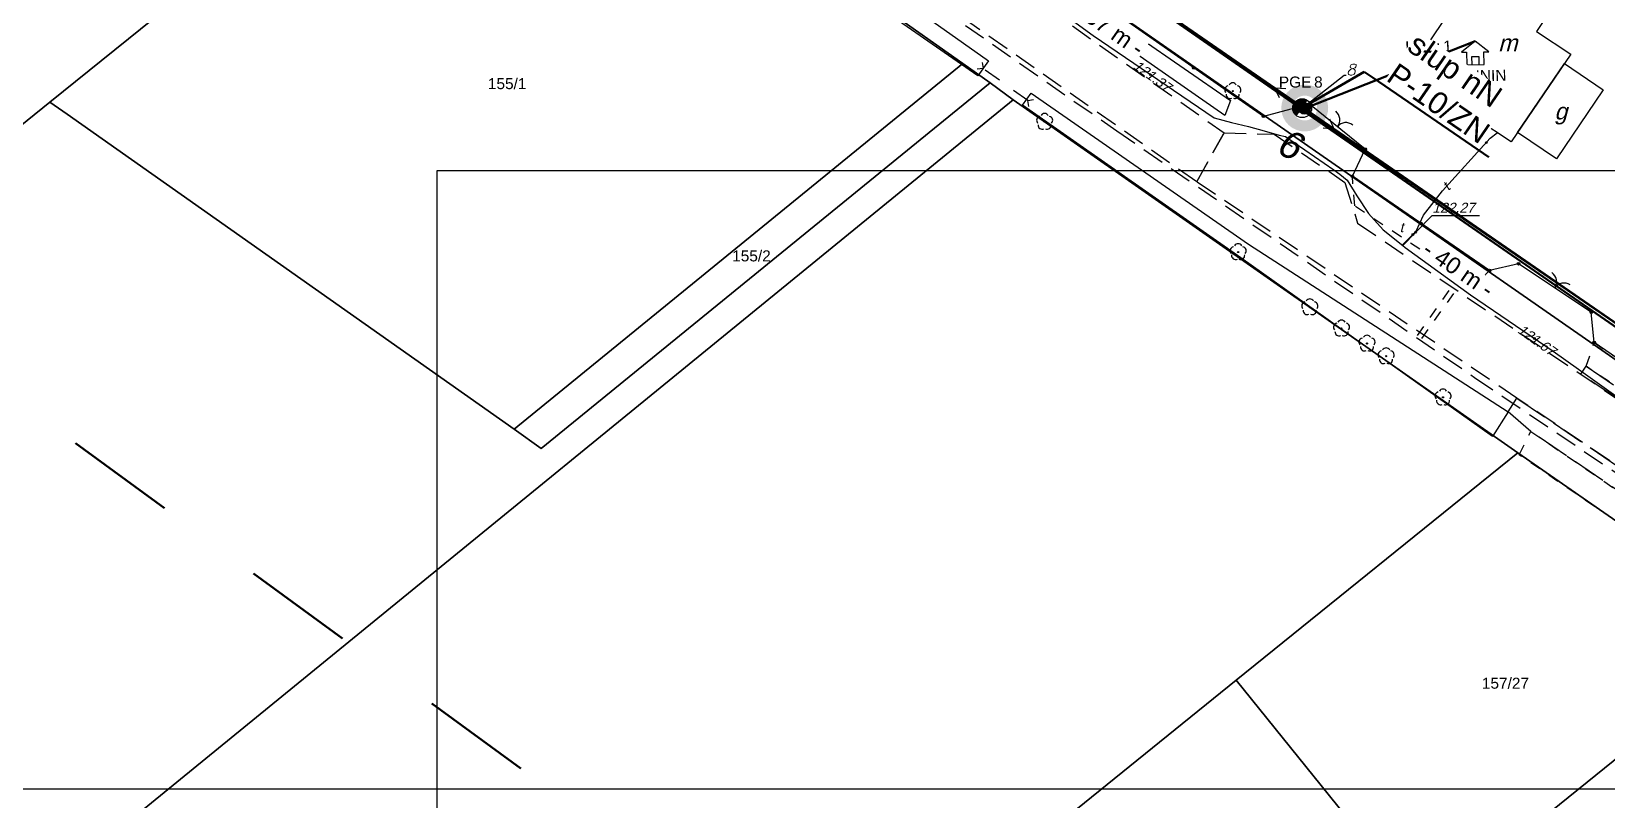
# Model space of a CAD drawing. Header units: metres. Extents: x 7542702 to 7555152, y 5804026 to 5815503.
# Drawn here: x 7544414.1 to 7544556.9, y 5808857.1 to 5808926.8 of the extents above; entities that cross this region are included whole.
import ezdxf
from ezdxf import colors
from ezdxf.entities.mleader import LeaderData, LeaderLine
from ezdxf.enums import TextEntityAlignment as Align
from ezdxf.math import Vec2, Vec3

# ---------------------------------------------------------------- set-up
doc = ezdxf.new("R2010")
doc.units = ezdxf.units.M
for name, pattern in [('4001', [0]), ('4002', [2, 1, -1]), ('4003', [3, 2, -1]), ('4004', [4, 3, -1])]:
    doc.linetypes.add(name, pattern=pattern)
doc.layers.add('!tele', color=30, linetype='Continuous', lineweight=50, plot=False)
for name, color, linetype, lineweight in [('!trafo', 6, '4002', 50), ('_KABEL_ABONENCKI_NAPOWIETRZNY', 104, 'Continuous', 50), ('_MUFA', 202, 'Continuous', 30), ('_numery slupow etap 4 cz. 2', 7, 'Continuous', 40), ('_PA_OPCJONALNE', 1, 'Continuous', 30), ('_SIEC_NAPOWIETRZNA', 5, 'Continuous', 50), ('_SLUP_DZIERZAWIONY_ENERGETYCZNY', 1, 'Continuous', 30)]:
    doc.layers.add(name, color=color, linetype=linetype, lineweight=lineweight)
for name, color, linetype in [('_MM mufy', 3, 'Continuous'), ('_MM opisy', 7, 'Continuous'), ('_MM slupy', 5, 'Continuous'), ('Budynki', 7, 'Continuous'), ('Drogi', 135, 'Continuous'), ('Dzialki', 165, 'Continuous'), ('Ewidencja_drog', 135, 'Continuous'), ('Linie_napowietrzne', 184, 'Continuous'), ('makro-numeracja-punktow', 7, 'Continuous'), ('Ogrodzenia', 184, 'Continuous'), ('Projekty', 252, 'Continuous'), ('Roslinnosc', 104, 'Continuous'), ('Uz_Specjalne', 7, 'Continuous'), ('Uz_Telekomunikacja', 252, 'Continuous'), ('Wody', 184, 'Continuous')]:
    doc.layers.add(name, color=color, linetype=linetype)
doc.layers.add('DIM', color=7, linetype='Continuous', plot=False)
doc.layers.get('_MUFA').off()
doc.styles.add('DYN_DIM', font='arial.ttf')
doc.styles.add('GeodText', font='romans.shx', dxfattribs={"oblique": 14.323945})
doc.styles.get("Standard").update_dxf_attribs({"font": 'arial.ttf'})
doc.dimstyles.new('opis linie', dxfattribs={"dimtxt": 1.5, "dimasz": 0.18, "dimexe": 0.18, "dimexo": 0.0625, "dimgap": 2.5, "dimtad": 4, "dimdec": 0, "dimzin": 0, "dimdsep": 46, "dimtxsty": 'Standard', "dimcen": 0.09, "dimse1": 1, "dimse2": 1, "dimsd1": 1, "dimsd2": 1, "dimclrt": 256, "dimadec": 0, "dimazin": 0, "dimtfac": 1, "dimtdec": 0, "dimtofl": 0, "dimtmove": 0, "dimatfit": 3, "dimfxl": 1, "dimtfill": 1, "dimtolj": 1, "dimtzin": 0, "dimarcsym": 0})
doc.dimstyles.get("Standard").update_dxf_attribs({"dimtxt": 0.18, "dimasz": 0.18, "dimexe": 0.18, "dimexo": 0.0625, "dimgap": 0.09, "dimtad": 0, "dimtih": 1, "dimtoh": 1, "dimdec": 4, "dimzin": 0, "dimdsep": 46, "dimtxsty": 'Standard', "dimcen": 0.09, "dimadec": 0, "dimazin": 0, "dimtfac": 1, "dimtdec": 4, "dimtofl": 0, "dimtmove": 0, "dimatfit": 3, "dimfxl": 1, "dimtolj": 1, "dimtzin": 0, "dimarcsym": 0})

# ---------------------------------------------------------------- blocks, each defined once
blk = doc.blocks.new('1422')
at = {"layer": 'Roslinnosc', "color": 104, "linetype": 'Continuous'}
blk.add_circle((0, 0), 0.1, dxfattribs=at)
for centre, start, end in [((-0.71, 0.23), 102.5, 221.75), ((0, 0.75), 30.19, 149.77), ((0.71, 0.23), 318.3, 77.49), ((-0.44, -0.61), 174.33, 293.45), ((0.44, -0.61), 246.24, 5.74)]:
    blk.add_arc(centre, 0.75, start, end, dxfattribs=at)
blk = doc.blocks.new('2283')
at = {"layer": 'Ogrodzenia', "color": 184, "linetype": 'Continuous'}
blk.add_line((0, 0), (0, 1), dxfattribs=at)
blk = doc.blocks.new('1283')
at = {"layer": 'Ogrodzenia', "color": 184, "linetype": 'Continuous'}
for centre, start, end in [((0, 2), 270, 0), ((0, -2), 0, 90)]:
    blk.add_arc(centre, 2, start, end, dxfattribs=at)
blk = doc.blocks.new('1281')
at = {"layer": 'Ogrodzenia', "color": 184, "linetype": 'Continuous'}
for radius in [0.24, 0.16, 0.08]:
    blk.add_circle((0, 0), radius, dxfattribs=at)
blk = doc.blocks.new('2554')
at = {"layer": 'Drogi', "color": 8, "linetype": '4002'}
blk.add_line((0, 0), (0, 1), dxfattribs=at)
blk = doc.blocks.new('1554')
at = {"layer": 'Drogi', "color": 8, "linetype": 'Continuous'}
for p, q in [((-0.75, -0.75), (0, 0)), ((0, 0), (0.75, -0.75))]:
    blk.add_line(p, q, dxfattribs=at)
blk = doc.blocks.new('1361')
at = {"layer": 'Linie_napowietrzne', "color": 184, "linetype": 'Continuous'}
blk.add_circle((0, 0), 0.5, dxfattribs=at)
blk = doc.blocks.new('1366')
at = {"layer": 'Linie_napowietrzne', "color": 184, "linetype": 'Continuous'}
for p, q in [((0, 1), (0, 11)), ((-1, 4.8), (0, 6.5)), ((1, 4.8), (0, 6.5))]:
    blk.add_line(p, q, dxfattribs=at)
blk = doc.blocks.new('1753')
at = {"layer": 'Uz_Telekomunikacja', "color": 220, "linetype": 'Continuous'}
for radius in [0.16, 0.08]:
    blk.add_circle((0, 0), radius, dxfattribs=at)
blk = doc.blocks.new('1756')
at = {"layer": 'Uz_Telekomunikacja', "color": 220, "linetype": 'Continuous'}
for radius in [0.16, 0.08]:
    blk.add_circle((0, 0), radius, dxfattribs=at)
blk = doc.blocks.new('ADRES')
for points in [[(0.79, -2.15), (0.79, -2.15), (0.79, -0.99), (1.24, -0.99), (0, 0), (-1.24, -0.99), (-0.79, -0.99), (-0.79, -2.15), (0.79, -2.15), (0.79, -2.15)], [(-0.31, -2.15), (-0.31, -1.4), (0.31, -1.4), (0.31, -2.15)]]:
    blk.add_lwpolyline(points)
at = {"color": 212, "insert": (-3.15, -0.43), "char_height": 1, "width": 1e-16, "attachment_point": 6}
blk.add_mtext('LOK:  ', dxfattribs=at)
at = {"color": 4, "insert": (-3.15, -1.72), "char_height": 1, "width": 1e-16, "attachment_point": 6}
blk.add_mtext('PRZ: ', dxfattribs=at)
at = {"color": 7}
for tag, flags, p in [('ID_OBSZARU', 13, (29.07, 23.06)), ('WOJEWODZTWO', 13, (23.29, 19.95)), ('POWIAT', 13, (29.07, 18.51)), ('GMINA', 13, (29.07, 16.8)), ('TERC', 13, (29.07, 15.22)), ('SIMC', 13, (29.07, 13.42)), ('ULIC', 13, (29.07, 11.76)), ('SZEROKOSC_GEOGRAFICZNA', 13, (18.71, 10.18)), ('DLUGOSC_GEOGRAFICZNA', 13, (29.07, 8.25)), ('KATEGORIA_STAWKI_JEDNOSTKOWEJ_100', 13, (29.07, 4.77)), ('KWOTA_STAWKI_JEDNOSTKOWEJ_100', 13, (29.07, 2.89)), ('DOFINANSOWANIE_95', 13, (29.07, 0.87)), ('MIEJSCOWOSC', 12, (0, -3.65)), ('ULICA', 12, (0, -4.88)), ('NR_PORZADKOWY', 12, (0, -6.09))]:
    blk.add_attdef(tag, text='', height=1, dxfattribs=dict(at, flags=flags)).set_placement(p, align=Align.CENTER)
at = {"color": 1}
for tag, flags, p in [('ID_PA', 5, (29.07, 21.57)), ('RODZAJ_OBIEKTU', 5, (29.07, 6.63)), ('ZAPAS', 13, (29.07, -2.62))]:
    blk.add_attdef(tag, text='', height=1, dxfattribs=dict(at, flags=flags)).set_placement(p, align=Align.CENTER)
at = {"color": 212, "flags": 12}
blk.add_attdef('LICZBA_LOKALI', text='', height=1, dxfattribs=at).set_placement((-2.88, -0.43), align=Align.MIDDLE_LEFT)
at = {"color": 150, "flags": 12}
for tag, p in [('MUFA', (1.78, -0.93)), ('NUMER_WLOKNA', (1.86, -2.2))]:
    blk.add_attdef(tag, p, '', height=1, dxfattribs=at)
at = {"color": 7, "style": 'DYN_DIM', "flags": 13}
blk.add_attdef('ODC_FUNKCJONALNY', text='', height=1, dxfattribs=at).set_placement((29.07, -1.01), align=Align.CENTER)
at = {"color": 4, "flags": 12}
blk.add_attdef('LICZBA_SED_W_DANYM_PA', text='', height=1, dxfattribs=at).set_placement((-2.88, -1.72), align=Align.MIDDLE_LEFT)
blk = doc.blocks.new('SLUP_DZIERZAWIONY')
h = blk.add_hatch(color=256)
h.dxf.hatch_style = 1
h.paths.add_polyline_path([(0.53, 0, 1), (-0.53, 0, 1)])
at = {"lineweight": 30}
blk.add_circle((0, 0), 0.527, dxfattribs=at)
at = {"color": 7, "style": 'DYN_DIM', "flags": 13}
blk.add_attdef('ODC_FUNKCJONALNY', text='', height=1, dxfattribs=at).set_placement((0.36, 3.33), align=Align.CENTER)
at = {"color": 7, "flags": 12}
blk.add_attdef('WLASCICIEL', text='', height=1, dxfattribs=at).set_placement((0.63, 1.89), align=Align.RIGHT)
blk.add_attdef('SLUP_NUMER', (0.87, 1.89), '', height=1, dxfattribs=at)
blk.add_attdef('TYP', text='', height=1, dxfattribs=at).set_placement((0, -2.82), align=Align.CENTER)
blk = doc.blocks.new('MUFA_II')
at = {"layer": '_MM mufy'}
h = blk.add_hatch(color=256, dxfattribs=at)
h.dxf.hatch_style = 1
h.paths.add_polyline_path([(2.15, 0.12, 1), (-2.1, -0.05, 1)])
h.paths.add_polyline_path([(-1.1, -0.01, -1), (1.15, 0.08, -1)], flags=16)
h.paths.add_polyline_path([(-0.83, 0, -1), (0.88, 0.07, -1)], flags=0)
blk = doc.blocks.new('ZN')
at = {"layer": '_MM slupy', "transparency": 33554687}
h = blk.add_hatch(color=256, dxfattribs=at)
h.dxf.hatch_style = 1
h.paths.add_polyline_path([(0, -0.86), (0, 0.86, 1)])
at = {"layer": '_MM slupy'}
blk.add_circle((0, 0), 0.857, dxfattribs=at)
blk = doc.blocks.new('*D276')
at = {"layer": 'Defpoints', "color": 0}
for p in [(7544498.83, 5808940.98), (7544528.84, 5808919.2), (7544529.27, 5808919.81)]:
    blk.add_point(p, dxfattribs=at)
at = {"layer": 'DIM', "insert": (7544511.76, 5808927.1), "char_height": 1.5, "attachment_point": 5, "rotation": 325.1771, "bg_fill": 3, "box_fill_scale": 1.1, "bg_fill_color": 9, "bg_fill_true_color": 13158600, "bg_fill_transparency": 0}
blk.add_mtext('\\A1;- 37 m -', dxfattribs=at)
blk = doc.blocks.new('*D277')
at = {"layer": 'Defpoints', "color": 0}
for p in [(7544529.27, 5808919.81), (7544561.74, 5808896.61), (7544562.17, 5808897.23)]:
    blk.add_point(p, dxfattribs=at)
at = {"layer": 'DIM', "insert": (7544543.44, 5808905.21), "char_height": 1.5, "attachment_point": 5, "rotation": 325.5318, "bg_fill": 3, "box_fill_scale": 1.1, "bg_fill_color": 9, "bg_fill_true_color": 13158600, "bg_fill_transparency": 0}
blk.add_mtext('\\A1;- 40 m -', dxfattribs=at)
blk = doc.blocks.new('q')
at = {"layer": '_MM slupy'}
blk.add_blockref('ZN', (0, 0), dxfattribs=at)
at = {"layer": '_MM opisy'}
ml = blk.add_multileader_mtext('Standard', dxfattribs=at)
ml.set_content('\\pxql;słup nN\\PP-10/ZN', color=256)
ml.set_leader_properties()
ml.build(insert=Vec2(0, 0))
ml.multileader.update_dxf_attribs({"has_text_frame": 1, "text_left_attachment_type": 5, "text_right_attachment_type": 5, "dogleg_length": 1, "arrow_head_size": 1})
ctx = ml.context
ctx.base_point, ctx.char_height, ctx.arrow_head_size, ctx.landing_gap_size, ctx.plane_origin = Vec3(3.75, 5.9), 2, 1, 1, Vec3(1.72, -1.42)
ctx.left_attachment, ctx.right_attachment = 5, 5
notes = []
notes.append((ctx, [(0, (1, 1, 0), (2.75, 5.9), (1, 0), 1, [(0, [(0, 0), (2.75, 5.9)], 0, [])])]))
ctx.mtext.insert, ctx.mtext.flow_direction = Vec3(4.75, 11.7), 5
ctx.mtext.has_bg_fill, ctx.mtext.bg_color, ctx.mtext.bg_scale_factor, ctx.mtext.bg_transparency, ctx.mtext.use_window_bg_color = 1, -1023410175, 1, 0, 1
for ctx, leaders in notes:
    for number, flags, end, landing, length, lines in leaders:
        leader = LeaderData()
        leader.index, (leader.has_last_leader_line, leader.has_dogleg_vector, leader.attachment_direction) = number, flags
        leader.last_leader_point, leader.dogleg_vector, leader.dogleg_length = Vec3(end), Vec3(landing), length
        for number, points, colour, breaks in lines:
            line = LeaderLine()
            line.index, line.vertices, line.color, line.breaks = number, Vec3.list(points), colors.encode_raw_color(colour), breaks
            leader.lines.append(line)
        ctx.leaders.append(leader)

msp = doc.modelspace()

# ---------------------------------------------------------------- linework, layer by layer
at = {"layer": '!tele'}
msp.add_lwpolyline([(7544290.26, 5809066.23), (7544324.19, 5809046.9), (7544360.07, 5809018.25), (7544402.52, 5808988.92), (7544444.31, 5808960.01), (7544469.84, 5808960.99), (7544498.83, 5808940.98), (7544529.27, 5808919.81), (7544562.17, 5808897.23), (7544593.79, 5808875.27), (7544626.92, 5808852.18), (7544664.36, 5808826.58), (7544700.65, 5808801.96), (7544742.64, 5808774.19), (7544778.25, 5808750.65), (7544807.78, 5808723.68), (7544835.19, 5808698.42), (7544866.19, 5808670.23), (7544897.42, 5808639.87), (7544931.15, 5808608.46), (7544963.76, 5808579.39), (7544988.36, 5808557.86)], dxfattribs=at)
at = {"layer": '!trafo', "ltscale": 10}
msp.add_lwpolyline([(7544322.76, 5809134.51), (7544224.4, 5809031.13), (7545058.88, 5808420.59), (7545132.63, 5808516.69)], close=True, dxfattribs=at)
at = {"layer": '_KABEL_ABONENCKI_NAPOWIETRZNY'}
for points in [[(7544519.98, 5808951.56), (7544499.04, 5808940.84), (7544499.31, 5808940.55), (7544529.05, 5808919.84), (7544529.48, 5808919.79)], [(7544544.94, 5808925.9), (7544529.48, 5808919.79)], [(7544595.77, 5808885.49), (7544593.79, 5808875.27), (7544593.38, 5808875.38), (7544561.9, 5808897.05), (7544529.53, 5808919.44), (7544529.48, 5808919.79)]]:
    msp.add_lwpolyline(points, dxfattribs=at)
at = {"layer": '_SIEC_NAPOWIETRZNA', "elevation": 122.55}
msp.add_lwpolyline([(7544701.06, 5808801.68), (7544664.38, 5808826.54), (7544626.92, 5808852.18), (7544593.79, 5808875.27), (7544561.96, 5808897.37), (7544529.48, 5808919.79), (7544499.04, 5808940.84), (7544469.59, 5808960.98), (7544444.31, 5808960.01), (7544402.52, 5808988.92)], dxfattribs=at)
at = {"layer": 'Budynki', "color": 7, "linetype": '4001'}
for points in [[(7544538.87, 5808922.92, 0), (7544544.23, 5808930.97, 0), (7544547.14, 5808929.04, 0), (7544548.43, 5808930.98, 0), (7544551.81, 5808928.73, 0), (7544550.5, 5808926.78, 0), (7544553.63, 5808924.7, 0), (7544548.22, 5808916.75, 0), (7544538.87, 5808922.92, 0)], [(7544553.05, 5808923.85, 0), (7544556.56, 5808921.46, 0), (7544552.31, 5808915.21, 0), (7544548.8, 5808917.6, 0), (7544553.05, 5808923.85, 0)]]:
    msp.add_polyline3d(points, dxfattribs=at)
at = {"layer": 'Drogi', "color": 8, "linetype": '4003'}
for p, q in [((7544519.71, 5808913.13, 122.34), (7544442.46, 5808967.34, 122.1)), ((7544488.86, 5808941.12, 122.28), (7544522.19, 5808917.57, 122.35)), ((7544519.71, 5808913.13, 122.34), (7544522.19, 5808917.57, 122.35)), ((7544522.19, 5808917.57, 122.35), (7544519.71, 5808913.13, 122.34)), ((7544522.19, 5808917.57, 122.35), (7544526.72, 5808917.46, 122.24)), ((7544526.72, 5808917.46, 122.24), (7544533.15, 5808913.08, 122.24)), ((7544548.74, 5808893.5, 122.34), (7544519.71, 5808913.13, 122.34)), ((7544533.15, 5808913.08, 122.24), (7544534.3, 5808909.37, 122.44)), ((7544534.3, 5808909.37, 122.44), (7544594.33, 5808868.71, 122.75)), ((7544591.96, 5808864.28, 122.8), (7544548.74, 5808893.5, 122.34))]:
    msp.add_line(p, q, dxfattribs=at)
at = {"layer": 'Drogi', "color": 8, "linetype": '4001'}
for points in [[(7544499.88, 5808922.75, 121.96), (7544453.94, 5808954.64, 121.67), (7544435.67, 5808967.14, 0), (7544436.98, 5808968.87, 0), (7544455.22, 5808956.41, 122.03), (7544500.83, 5808924.1, 122.16), (7544499.88, 5808922.75, 121.96)], [(7544522.78, 5808920.5, 122.82), (7544522.26, 5808919.16, 123.02), (7544509.51, 5808928.05, 122.24), (7544510.18, 5808929.23, 122.08), (7544522.78, 5808920.5, 122.82)], [(7544546.51, 5808890.01, 0), (7544523.72, 5808906.23, 122.65), (7544503.91, 5808920.07, 121.96), (7544504.72, 5808921.18, 122.13), (7544524.4, 5808907.46, 122.65), (7544547.94, 5808892.25, 0), (7544546.51, 5808890.01, 0)]]:
    msp.add_polyline3d(points, dxfattribs=at)
at = {"layer": 'Dzialki'}
for p, q in [((7544415.78, 5808920.36), (7544456.63, 5808953.4)), ((7544456.63, 5808953.4), (7544415.78, 5808920.36)), ((7544457.51, 5808952.8), (7544498.52, 5808923.87)), ((7544498.52, 5808923.87), (7544457.51, 5808952.8)), ((7544558.53, 5808896.39), (7544513.14, 5808927.97)), ((7544513.14, 5808927.97), (7544558.53, 5808896.39)), ((7544498.52, 5808923.87), (7544457.84, 5808890.68)), ((7544457.84, 5808890.68), (7544498.52, 5808923.87)), ((7544501, 5808922.12), (7544498.52, 5808923.87)), ((7544498.52, 5808923.87), (7544501, 5808922.12)), ((7544460.31, 5808888.94), (7544501, 5808922.12)), ((7544501, 5808922.12), (7544460.31, 5808888.94)), ((7544501, 5808922.12), (7544503.07, 5808920.58)), ((7544503.07, 5808920.58), (7544501, 5808922.12)), ((7544049.07, 5808623.9), (7544415.78, 5808920.36)), ((7544415.78, 5808920.36), (7544049.07, 5808623.9)), ((7544335.77, 5808783.92), (7544503.07, 5808920.58)), ((7544503.07, 5808920.58), (7544335.77, 5808783.92)), ((7544417.34, 5808919.26), (7544415.78, 5808920.36)), ((7544415.78, 5808920.36), (7544417.34, 5808919.26)), ((7544503.07, 5808920.58), (7544548.81, 5808888.53)), ((7544548.81, 5808888.53), (7544503.07, 5808920.58)), ((7544457.84, 5808890.68), (7544417.34, 5808919.26)), ((7544417.34, 5808919.26), (7544457.84, 5808890.68)), ((7544457.84, 5808890.68), (7544460.31, 5808888.94)), ((7544460.31, 5808888.94), (7544457.84, 5808890.68)), ((7544548.81, 5808888.53), (7544523.28, 5808867.9)), ((7544523.28, 5808867.9), (7544548.81, 5808888.53)), ((7544572.06, 5808872.39), (7544548.81, 5808888.53)), ((7544548.81, 5808888.53), (7544572.06, 5808872.39)), ((7544540.37, 5808846.76), (7544572.06, 5808872.39)), ((7544572.06, 5808872.39), (7544540.37, 5808846.76)), ((7544523.28, 5808867.9), (7544505.75, 5808853.73)), ((7544505.75, 5808853.73), (7544523.28, 5808867.9)), ((7544523.28, 5808867.9), (7544540.37, 5808846.76)), ((7544540.37, 5808846.76), (7544523.28, 5808867.9))]:
    msp.add_line(p, q, dxfattribs=at)
at = {"layer": 'Ewidencja_drog', "color": 8, "linetype": '4004'}
for points in [[(7544976.46, 5808560.56, 123.43), (7544945.46, 5808588.4, 0), (7544907.67, 5808622.93, 123.05), (7544840.38, 5808685.27, 122.97), (7544782.64, 5808738.25, 122.78), (7544771.87, 5808746.83, 122.77), (7544745.61, 5808765.94, 122.91), (7544703.96, 5808793.78, 123.01), (7544664.21, 5808819.97, 122.87), (7544594.33, 5808868.71, 122.75), (7544554.54, 5808895.68, 0), (7544555.01, 5808896.39, 0), (7544601.93, 5808864.83, 0), (7544607.17, 5808860.78, 0), (7544641.3, 5808836.68, 0), (7544647.11, 5808832.66, 0), (7544669.18, 5808817.32, 0), (7544677.79, 5808811.94, 0), (7544710.02, 5808790.51, 0), (7544716.95, 5808785.79, 0), (7544739.24, 5808771.4, 0)], [(7544547.94, 5808892.25, 0), (7544548.74, 5808893.5, 122.34), (7544591.96, 5808864.28, 122.8), (7544592.86, 5808861.48, 122.7), (7544592.85, 5808861.19, 0), (7544550, 5808890.49, 0), (7544547.94, 5808892.25, 0)]]:
    msp.add_polyline3d(points, dxfattribs=at)
at = {"layer": 'Ogrodzenia', "color": 184, "linetype": '4001'}
for p, q in [((7544525.76, 5808919.07), (7544513.16, 5808927.87)), ((7544529.94, 5808920.17), (7544525.76, 5808919.07)), ((7544533.82, 5808913.63), (7544534.99, 5808916.1)), ((7544546.25, 5808905.08), (7544533.82, 5808913.63)), ((7544548.89, 5808905.7), (7544546.25, 5808905.08)), ((7544555.74, 5808898.55), (7544555.48, 5808901.31)), ((7544559.87, 5808895.71), (7544555.74, 5808898.55))]:
    msp.add_line(p, q, dxfattribs=at)
at = {"layer": 'Projekty', "linetype": '4003'}
for p, q in [((7544476.6, 5808942.77), (7544512.46, 5808917.76)), ((7544512.46, 5808917.76), (7544544.89, 5808895.38)), ((7544544.89, 5808895.38), (7544577.56, 5808873.35))]:
    msp.add_line(p, q, dxfattribs=at)
at = {"layer": 'Uz_Specjalne', "color": 7, "linetype": '4002'}
for p, q in [((7544539.72, 5808899.18, 121.07), (7544543.08, 5808903.93, 121.07)), ((7544540.12, 5808898.9, 121.07), (7544543.48, 5808903.65, 121.07))]:
    msp.add_line(p, q, dxfattribs=at)
at = {"layer": 'Uz_Telekomunikacja', "linetype": '4001'}
for p, q in [((7544503.86, 5808931.12, 121.28), (7544510.32, 5808926.39, 121.39)), ((7544510.32, 5808926.39, 121.39), (7544521.3, 5808918.93, 121.42)), ((7544521.3, 5808918.93, 121.42), (7544522.86, 5808918.52, 121.36)), ((7544522.86, 5808918.52, 121.36), (7544524.42, 5808918.14, 121.5)), ((7544524.42, 5808918.14, 121.5), (7544525.84, 5808917.75, 121.42)), ((7544525.84, 5808917.75, 121.42), (7544527.2, 5808917.36, 121.38)), ((7544546.32, 5808917.09, 121.77), (7544546.96, 5808917.58, 122.37)), ((7544527.2, 5808917.36, 121.38), (7544527.76, 5808917.23, 121.38)), ((7544527.76, 5808917.23, 121.38), (7544532.14, 5808914.23, 121.34)), ((7544541.99, 5808912.32, 121.57), (7544546.32, 5808917.09, 121.77)), ((7544532.14, 5808914.23, 121.34), (7544532.7, 5808913.82, 121.36)), ((7544532.7, 5808913.82, 121.36), (7544533.35, 5808913.28, 121.46)), ((7544533.35, 5808913.28, 121.46), (7544534.23, 5808911.85, 121.41)), ((7544534.23, 5808911.85, 121.41), (7544535.29, 5808910.25, 121.43)), ((7544540.26, 5808910.11, 121.57), (7544541.99, 5808912.32, 121.57)), ((7544535.29, 5808910.25, 121.43), (7544536.62, 5808908.76, 121.48)), ((7544539.61, 5808908.65, 121.77), (7544540.26, 5808910.11, 121.57)), ((7544536.62, 5808908.76, 121.48), (7544538.4, 5808907.36, 121.53)), ((7544538.36, 5808907.4, 121.67), (7544539.61, 5808908.65, 121.77)), ((7544539.56, 5808908.56, 122.27), (7544538.4, 5808907.36, 121.53)), ((7544538.4, 5808907.36, 121.53), (7544538.6, 5808907.17, 121.49)), ((7544538.6, 5808907.17, 121.49), (7544544.52, 5808902.88, 121.68)), ((7544544.52, 5808902.88, 121.68), (7544552.02, 5808897.75, 121.69)), ((7544552.02, 5808897.75, 121.69), (7544554.32, 5808896.13, 121.75)), ((7544554.32, 5808896.13, 121.75), (7544557.92, 5808893.56, 121.64))]:
    msp.add_line(p, q, dxfattribs=at)
at = {"layer": 'Uz_Telekomunikacja', "linetype": 'Continuous'}
for q in [(7544539.56, 5808908.56), (7544545.35, 5808910.06)]:
    msp.add_line((7544541.06, 5808910.06), q, dxfattribs=at)
at = {"layer": 'Wody', "color": 184, "linetype": '4002'}
for points in [[(7544544.91, 5808903.67, 0), (7544534.04, 5808910.94, 0), (7544533.82, 5808913.63, 0), (7544546.25, 5808905.08, 0), (7544544.91, 5808903.67, 0)], [(7544601.93, 5808864.83, 0), (7544555.01, 5808896.39, 0), (7544555.74, 5808898.55, 0), (7544603.64, 5808865.82, 0), (7544601.93, 5808864.83, 0)], [(7544593.71, 5808857.69, 0), (7544548.93, 5808888.36, 0), (7544550, 5808890.49, 0), (7544594.97, 5808859.74, 0), (7544593.71, 5808857.69, 0)]]:
    msp.add_polyline3d(points, dxfattribs=at)

# ---------------------------------------------------------------- block references
at = {"layer": '_MUFA'}
msp.add_blockref('MUFA_II', (7544529.48, 5808919.79, 122.55), dxfattribs=at)
at = {"layer": '_PA_OPCJONALNE'}
ref = msp.add_blockref('ADRES', (7544544.94, 5808925.9), dxfattribs=dict(at, rotation=1))
ref.add_attrib('MIEJSCOWOSC', 'ZOFININ', dxfattribs={"layer": '0', "color": 7, "height": 1, "rotation": 1, "flags": 12}).set_placement((7544545, 5808922.25), align=Align.CENTER)
ref.add_attrib('NR_PORZADKOWY', '13', dxfattribs={"layer": '0', "color": 7, "height": 1, "rotation": 1, "flags": 12}).set_placement((7544545.05, 5808919.81), align=Align.CENTER)
ref.add_attrib('LICZBA_LOKALI', '1', (7544542.07, 5808924.94), dxfattribs={"layer": '0', "color": 212, "height": 1, "rotation": 1, "flags": 12})
ref.add_attrib('LICZBA_SED_W_DANYM_PA', '0', (7544542.1, 5808923.65), dxfattribs={"layer": '0', "color": 4, "height": 1, "rotation": 1, "flags": 12})
at = {"layer": '_SLUP_DZIERZAWIONY_ENERGETYCZNY'}
msp.add_blockref('SLUP_DZIERZAWIONY', (7544529.48, 5808919.79), dxfattribs=at).add_auto_attribs({'WLASCICIEL': 'PGE', 'SLUP_NUMER': '8'})
at = {"layer": 'Drogi', "color": 8, "xscale": 0.5, "yscale": 0.5, "zscale": 0.5}
for p, rotation in [((7544500.35, 5808923.42), 234.208862), ((7544504.4, 5808920.5), 54.208862)]:
    msp.add_blockref('1554', p, dxfattribs=dict(at, rotation=rotation))
at = {"layer": 'Drogi', "color": 8, "xscale": 0.5, "yscale": 4.992885, "rotation": 54.208862}
msp.add_blockref('2554', (7544504.4, 5808920.5, 121.73), dxfattribs=at)
at = {"layer": 'Linie_napowietrzne', "color": 184, "xscale": 0.5, "yscale": 0.5, "zscale": 0.5}
for name, rotation in [('1366', 55.33519999999998), ('1366', 55.33519999999998), ('1361', 55.38380899999999), ('1361', 55.33519999999998), ('1361', 55.38380899999999), ('1361', 55.33519999999998), ('1366', 235.383809), ('1366', 235.383809)]:
    msp.add_blockref(name, (7544529.48, 5808919.79), dxfattribs=dict(at, rotation=rotation))
msp.add_blockref('1361', (7544529.48, 5808919.79), dxfattribs=at)
msp.add_blockref('1361', (7544529.48, 5808919.79), dxfattribs=at)
at = {"layer": 'Ogrodzenia', "color": 184, "xscale": 0.5, "yscale": 0.5, "zscale": 0.5}
for p in [(7544519.46, 5808923.47), (7544525.76, 5808919.07), (7544525.76, 5808919.07), (7544529.94, 5808920.17), (7544534.99, 5808916.1), (7544533.82, 5808913.63), (7544533.82, 5808913.63), (7544540.04, 5808909.36), (7544546.25, 5808905.08), (7544546.25, 5808905.08), (7544548.89, 5808905.7), (7544555.48, 5808901.31), (7544555.74, 5808898.55), (7544555.74, 5808898.55)]:
    msp.add_blockref('1281', p, dxfattribs=at)
at = {"layer": 'Ogrodzenia', "color": 184, "xscale": 0.5}
for p, yscale, rotation in [((7544534.99, 5808916.1), 6.485939, 51.13324899999998), ((7544555.48, 5808901.31), 7.918346, 56.33000099999997)]:
    msp.add_blockref('2283', p, dxfattribs=dict(at, yscale=yscale, rotation=rotation))
at = {"layer": 'Ogrodzenia', "color": 184, "xscale": 0.5, "yscale": 0.5, "zscale": 0.5}
for p, rotation in [((7544532.46, 5808918.13), 51.13324899999998), ((7544552.18, 5808903.5), 56.33000099999997)]:
    msp.add_blockref('1283', p, dxfattribs=dict(at, rotation=rotation))
at = {"layer": 'Roslinnosc', "color": 104, "xscale": 0.5, "yscale": 0.5, "zscale": 0.5}
for p in [(7544522.98, 5808921.36), (7544505.93, 5808918.58, 122.13), (7544523.47, 5808906.76, 121.62), (7544529.96, 5808901.76, 121.93), (7544532.84, 5808899.83, 121.78), (7544535.15, 5808898.46, 121.94), (7544536.88, 5808897.31, 122.01), (7544542.04, 5808893.58, 122.01)]:
    msp.add_blockref('1422', p, dxfattribs=at)
at = {"layer": 'Uz_Telekomunikacja', "xscale": 0.5, "yscale": 0.5, "zscale": 0.5}
for name, p in [('1756', (7544515.51, 5808922.86)), ('1756', (7544545.96, 5808916.69)), ('1756', (7544539.31, 5808908.35)), ('1753', (7544539.56, 5808908.56, 122.27)), ('1756', (7544539.56, 5808908.56, 122.27)), ('1756', (7544550.33, 5808898.91))]:
    msp.add_blockref(name, p, dxfattribs=at)

# ---------------------------------------------------------------- texts
at = {"layer": 'Budynki', "color": 7, "oblique": 15}
for s, p in [('m', (7544547.03, 5808924.98)), ('g', (7544552.13, 5808918.78))]:
    msp.add_text(s, height=1.5, rotation=359.97, dxfattribs=at).set_placement(p)
at = {"layer": 'Dzialki'}
for s, p in [('155/1', (7544455.47, 5808921.54)), ('155/2', (7544477.61, 5808905.91)), ('157/27', (7544545.56, 5808867.14))]:
    msp.add_text(s, height=1, dxfattribs=at).set_placement(p)
at = {"layer": 'makro-numeracja-punktow', "color": 6, "insert": (7544533.27, 5808922.81), "char_height": 1, "attachment_point": 7, "line_spacing_factor": 0.8, "style": 'GeodText'}
msp.add_mtext('8', dxfattribs=at)
at = {"layer": 'Uz_Telekomunikacja', "oblique": 15}
for s, rotation, p in [('121.37', 323.9726, (7544513.87, 5808923.49)), ('t', 47.7682, (7544542.53, 5808912.25)), ('122.27', 359.97, (7544541.06, 5808910.33)), ('t', 359.97, (7544538.1, 5808908.56)), ('121.67', 324.4774, (7544548.71, 5808899.51))]:
    msp.add_text(s, height=0.9, rotation=rotation, dxfattribs=at).set_placement(p)

# ---------------------------------------------------------------- leaders
at = {"layer": 'makro-numeracja-punktow', "color": 6, "has_arrowhead": 0, "annotation_type": 0, "has_hookline": 1, "hookline_direction": 0, "text_width": 0.789}
msp.add_leader([(7544529.27, 5808919.81), (7544533.09, 5808922.81), (7544533.27, 5808922.81)], dimstyle='Standard', dxfattribs=at)

# ---------------------------------------------------------------- next in the draw order: block references
at = {"layer": '!tele', "rotation": 325.5317841275164}
msp.add_blockref('q', (7544529.27, 5808919.81), dxfattribs=at)

# ---------------------------------------------------------------- next in the draw order: dimensions: what is measured, and where the dimension line sits
at = {"layer": 'DIM'}
dim = msp.add_aligned_dim(p1=(7544498.83, 5808940.98), p2=(7544529.27, 5808919.81), distance=-0.75, dimstyle='opis linie', override={"dimpost": '- <> m -'}, dxfattribs=at)
dim.commit()
dim.dimension.update_dxf_attribs({"geometry": '*D276', "text_midpoint": (7544511.76, 5808927.1)})

# ---------------------------------------------------------------- next in the draw order: dimensions: what is measured, and where the dimension line sits
dim = msp.add_aligned_dim(p1=(7544529.27, 5808919.81), p2=(7544562.17, 5808897.23), distance=-0.75, dimstyle='opis linie', override={"dimpost": '- <> m -'}, dxfattribs=at)
dim.commit()
dim.dimension.update_dxf_attribs({"geometry": '*D277', "text_midpoint": (7544543.44, 5808905.21)})

# ---------------------------------------------------------------- next in the draw order: linework, layer by layer
at = {"layer": 'Defpoints'}
msp.add_lwpolyline([(7544209.69, 5809141.42), (7544602.2, 5809141.42), (7544602.2, 5808858.03), (7544209.69, 5808858.03)], close=True, dxfattribs=at)
at = {"layer": 'Defpoints', "elevation": 122.29}
msp.add_lwpolyline([(7544450.88, 5808914.15), (7544843.39, 5808914.15), (7544843.39, 5808630.76), (7544450.88, 5808630.76)], close=True, dxfattribs=at)

# ---------------------------------------------------------------- next in the draw order: texts
at = {"layer": '_numery slupow etap 4 cz. 2', "oblique": 10}
msp.add_text('6', height=2.5, rotation=335.9492, dxfattribs=at).set_placement((7544526.76, 5808915.8))

doc.saveas('drawing.dxf')
